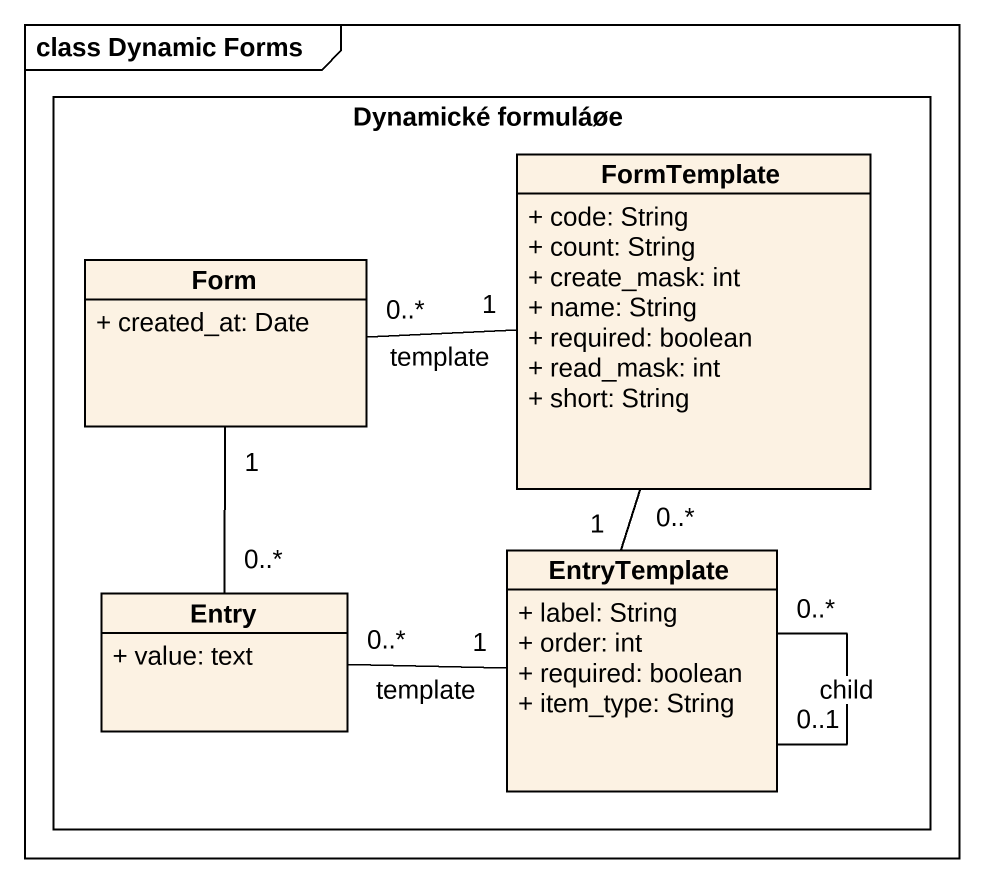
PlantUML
@startuml
mainframe class Dynamic Forms
hide circle
hide empty members
skinparam classAttributeIconSize 0
rectangle "Dynamické formuláøe" as Dynamické_formuláøe {
  class FormTemplate {
    + code: String
    + count: String
    + create_mask: int
    + name: String
    + required: boolean
    + read_mask: int
    + short: String
  }
  class Form {
    + created_at: Date
  }
  class Entry {
    + value: text
  }
  class EntryTemplate {
    + label: String
    + order: int
    + required: boolean
    + item_type: String
  }
}
Form "0..*" -right- "1" FormTemplate : template
Entry "0..*" -up- "1" Form
EntryTemplate "0..*" -up- "1" FormTemplate
EntryTemplate "1" -left- "0..*" Entry : template
EntryTemplate "0..1" -- "0..*" EntryTemplate : child
@enduml
